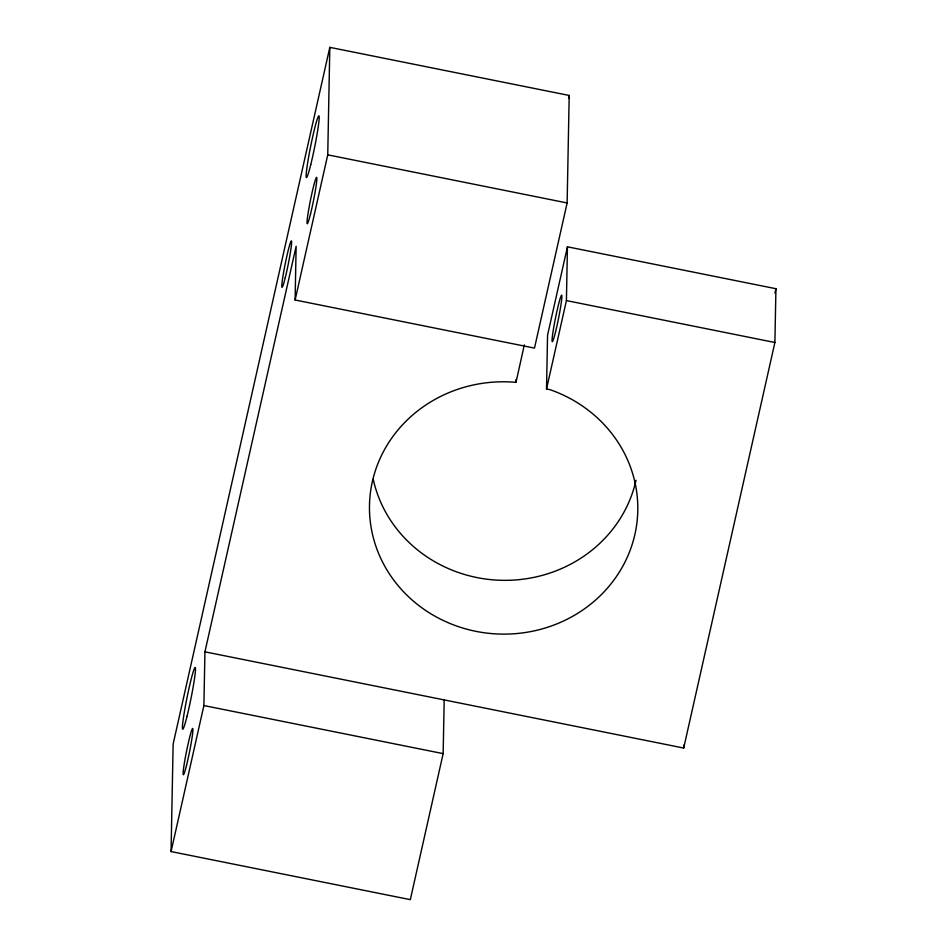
<?xml version="1.0" encoding="UTF-8"?>
<svg xmlns="http://www.w3.org/2000/svg" width="947" height="947" viewBox="0 0 947 947"><rect width="100%" height="100%" fill="white"/><g stroke="black" fill="none" stroke-linecap="round" stroke-linejoin="round"><path stroke-width="1.42" d="M171.064 851.566L173.135 744.07L329.816 47.35L569.194 95.458L567.135 202.954L534.487 348.105L295.109 299.998L296.139 246.279L204.931 651.832L203.901 705.551L171.064 851.566L410.323 899.65L443.149 753.634L444.19 699.916M295.109 299.998L327.745 154.846L329.816 47.35M204.931 651.832L683.698 748.047L774.895 342.494L775.936 288.717L567.442 246.812L547.555 335.214L546.526 388.992L550.171 389.726A134.178 126.164 1.1 0 1 598.019 597.841A134.178 126.164 1.1 0 1 377.32 550.219A134.178 126.164 1.1 0 1 516.008 382.351L516.068 379.451M546.526 388.992L566.413 300.59L567.442 246.812M683.698 748.047L683.746 745.147M516.008 382.351L524.33 344.862M568.543 98.334L569.194 95.458M774.954 293.049L775.936 288.717M327.745 154.846L567.135 202.954M566.413 300.59L774.895 342.494M203.901 705.551L443.149 753.634M635.993 480.295A134.178 126.164 1.1 0 1 504.479 580.345A134.178 126.164 1.1 0 1 373.26 479.36M310.758 164.612A31.571 2.036 -78.6 0 0 319.009 115.901A31.571 2.036 -78.6 0 0 308.177 159.652A31.571 2.036 -78.6 0 0 310.758 164.612M555.558 331.817A23.675 1.527 -78.6 0 0 561.749 295.275A23.675 1.527 -78.6 0 0 553.616 328.088A23.675 1.527 -78.6 0 0 555.558 331.817M285.296 277.495A23.675 1.527 -78.6 0 0 291.475 240.964A23.675 1.527 -78.6 0 0 283.354 273.778A23.675 1.527 -78.6 0 0 285.296 277.495M187.044 716.252A31.571 2.036 -78.6 0 0 195.295 667.54A31.571 2.036 -78.6 0 0 184.464 711.292A31.571 2.036 -78.6 0 0 187.044 716.252M186.583 765.069A23.675 1.527 -78.6 0 0 192.774 728.527A23.675 1.527 -78.6 0 0 184.653 761.341A23.675 1.527 -78.6 0 0 186.583 765.069M310.533 213.927A23.675 1.527 -78.6 0 0 316.712 177.385A23.675 1.527 -78.6 0 0 308.592 210.198A23.675 1.527 -78.6 0 0 310.533 213.927"/></g></svg>
